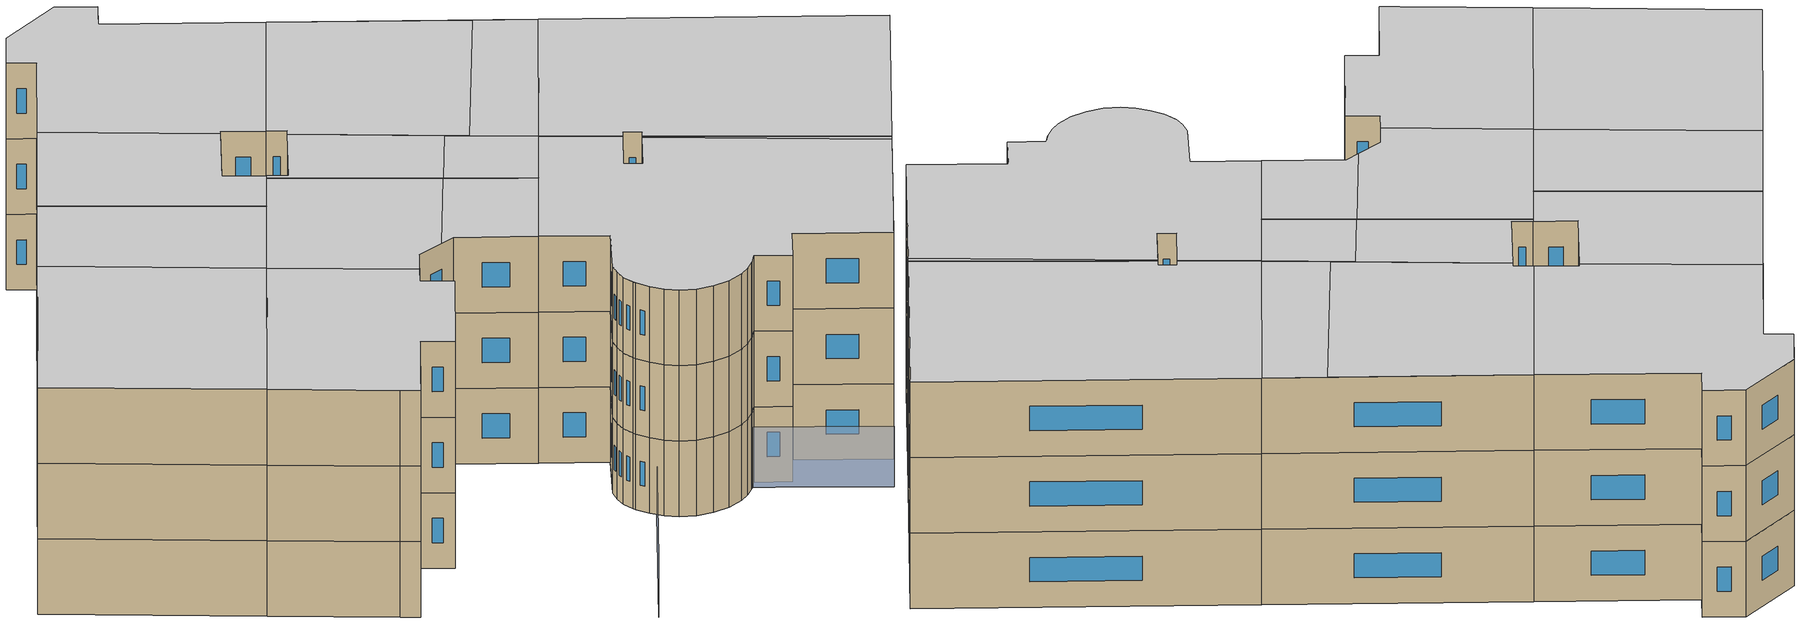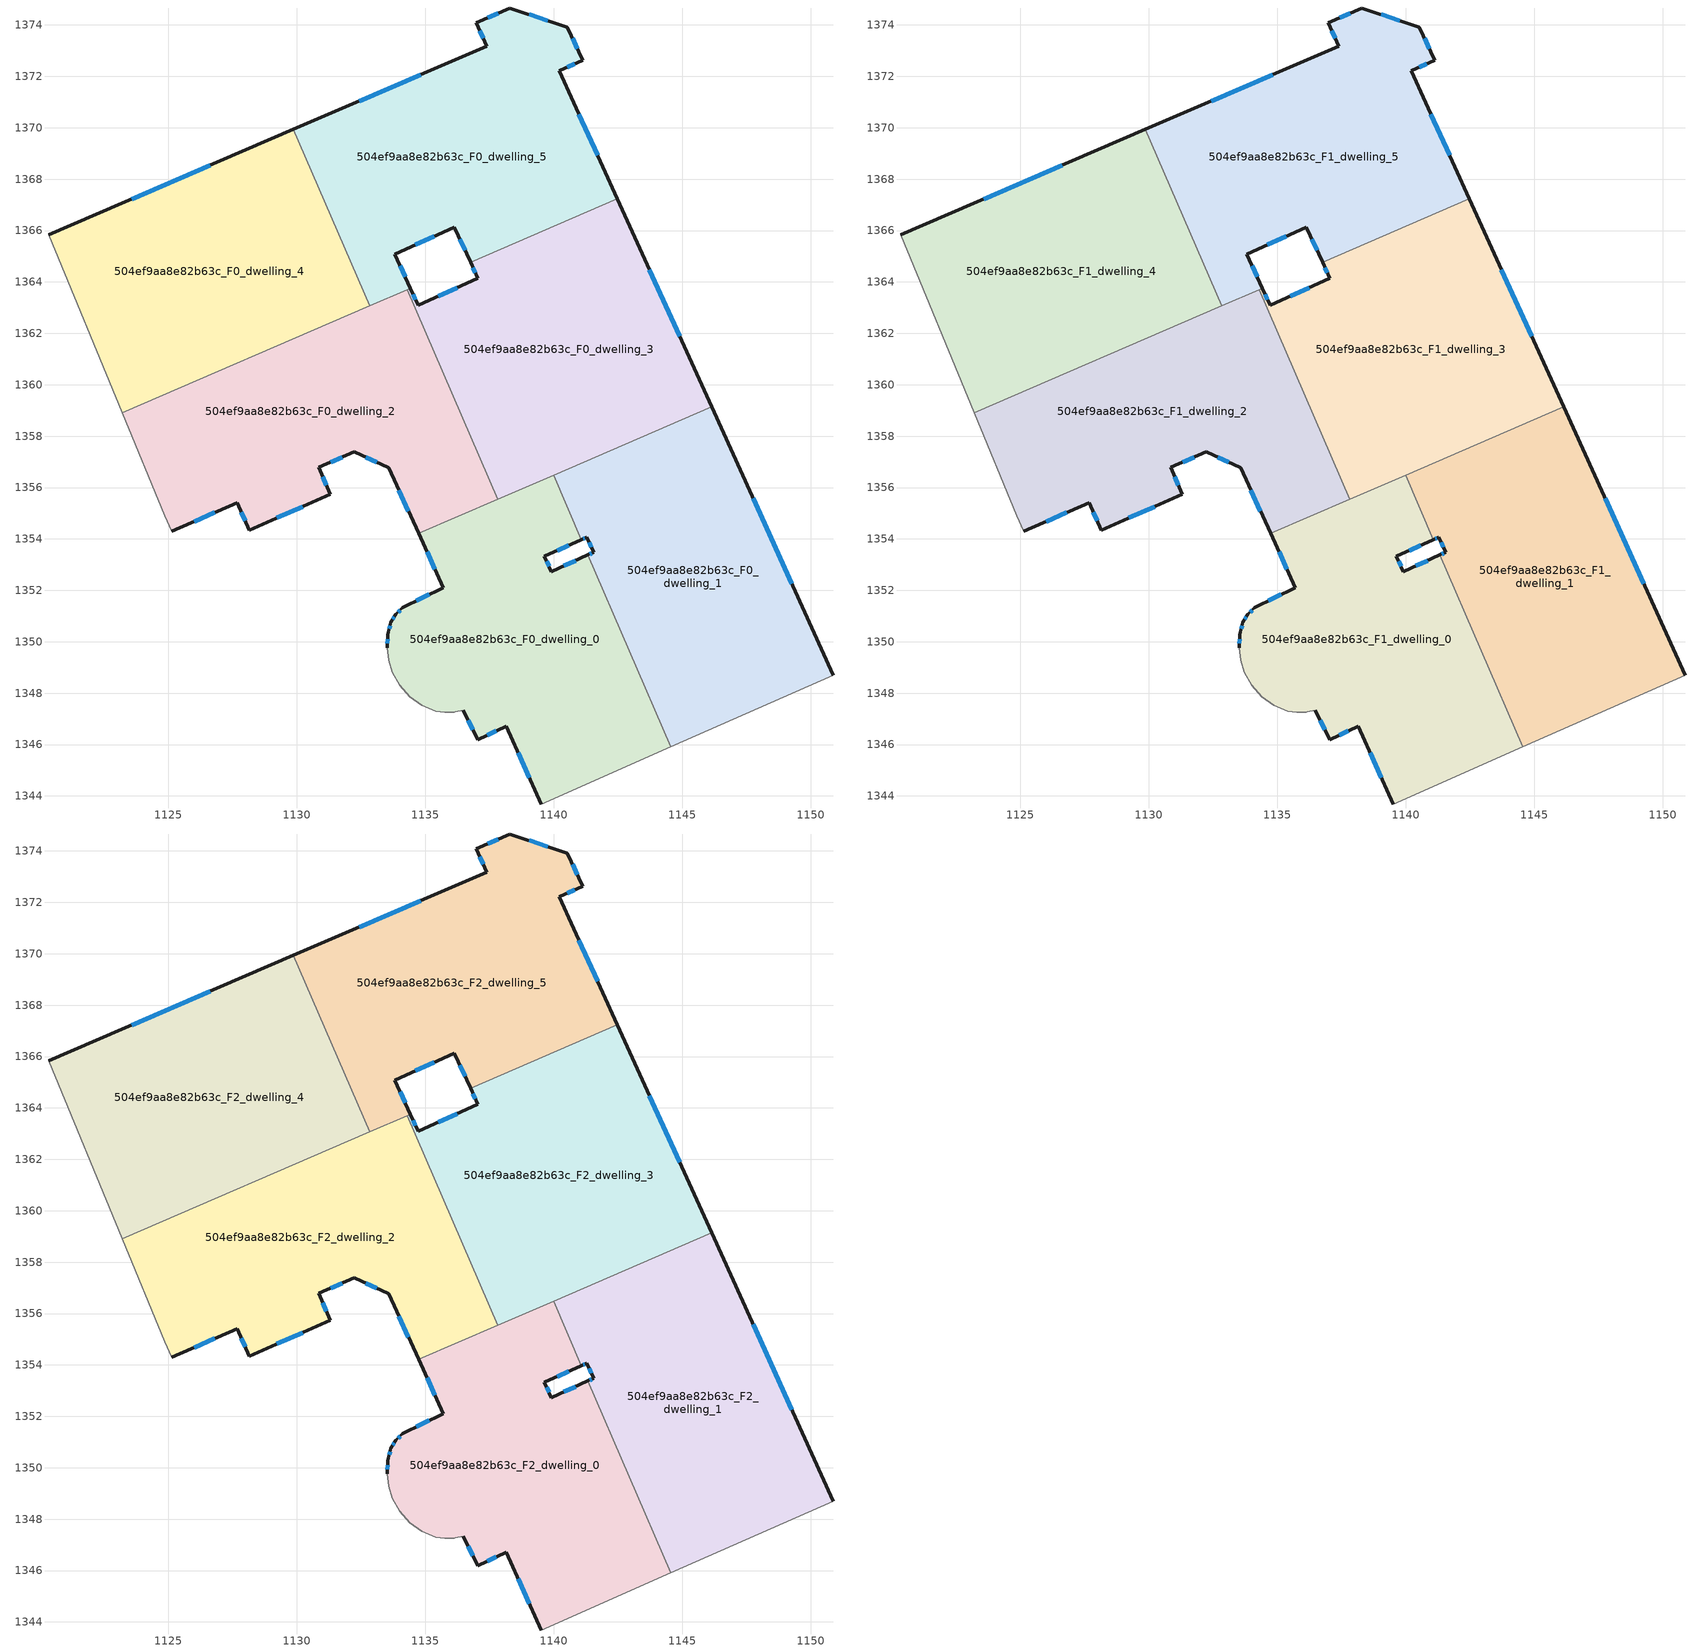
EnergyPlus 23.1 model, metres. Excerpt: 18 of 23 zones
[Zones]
504ef9aa8e82b63c_F0_dwelling_0
 floor ground (EU_floor_Construction): 1141.08,1353.97 1139.65,1353.33 1139.92,1352.73 1141.34,1353.38 1144.57,1345.91 1139.53,1343.69 1138.15,1346.7 1137.04,1346.19 1136.49,1347.34 1136.17,1347.27 1136.14,1347.26 1135.77,1347.25 1135.41,1347.3 1134.88,1347.53 1134.41,1347.87 1134.02,1348.3 1133.73,1348.8 1133.59,1349.27 1133.53,1349.77 1133.55,1350.27 1133.57,1350.36 1133.67,1350.76 1133.87,1351.07 1134.11,1351.32 1135.71,1352.11 1134.75,1354.22 1140,1356.49 z0
 wall outside (EU_wall_Construction): 1134.75,1354.22 1135.71,1352.11 1134.11,1351.32 1133.87,1351.07 1133.67,1350.76 1133.57,1350.36 1133.55,1350.27 1133.53,1349.77 / 1141.34,1353.38 1139.92,1352.73 1139.65,1353.33 1141.08,1353.97 / 1136.49,1347.34 1137.04,1346.19 1138.15,1346.7 1139.53,1343.69 z0:3
 wall to 504ef9aa8e82b63c_F0_dwelling_1 (EU_wall_Construction): 1141.08,1353.97 1140,1356.49 / 1144.57,1345.91 1141.34,1353.38 z0:3
 wall adiabatic (EU_wall_Construction): 1139.53,1343.69 1144.57,1345.91 / 1133.53,1349.77 1133.59,1349.27 1133.73,1348.8 1134.02,1348.3 1134.41,1347.87 1134.88,1347.53 1135.41,1347.3 1135.77,1347.25 1136.14,1347.26 1136.17,1347.27 1136.49,1347.34 z0:3
 wall to 504ef9aa8e82b63c_F0_dwelling_2 (EU_wall_Construction): 1137.82,1355.54 1134.75,1354.22 z0:3
 wall to 504ef9aa8e82b63c_F0_dwelling_3 (EU_wall_Construction): 1140,1356.48 1137.82,1355.54 z0:3
 window (EU_Window_Construction): 1135.08,1353.5 1135.38,1352.83 / 1140.14,1353.55 1140.6,1353.75 / 1139.83,1352.93 1139.74,1353.12 / 1140.86,1353.16 1140.4,1352.95 / 1138.62,1345.68 1139.06,1344.71 / 1137.42,1346.37 1137.77,1346.53 / 1136.68,1346.95 1136.85,1346.58 / 1133.54,1350.1 1133.54,1349.94 / 1133.64,1350.63 1133.61,1350.5 / 1133.8,1350.96 1133.74,1350.87 / 1134.03,1351.23 1133.95,1351.15 / 1135.17,1351.84 1134.66,1351.59 z1.02:1.98
504ef9aa8e82b63c_F0_dwelling_1
 floor ground (EU_floor_Construction): 1146.15,1359.14 1150.89,1348.69 1144.57,1345.91 1141.34,1353.38 1141.56,1353.48 1141.29,1354.07 1141.08,1353.97 1140,1356.49 z0
 wall outside (EU_wall_Construction): 1141.08,1353.97 1141.29,1354.07 1141.56,1353.48 1141.34,1353.38 / 1150.89,1348.69 1146.15,1359.14 z0:3
 wall adiabatic (EU_wall_Construction): 1144.57,1345.91 1150.89,1348.69 z0:3
 wall to 504ef9aa8e82b63c_F0_dwelling_3 (EU_wall_Construction): 1146.15,1359.14 1140,1356.49 z0:3
 window (EU_Window_Construction): 1141.49,1353.45 1141.42,1353.41 / 1141.39,1353.87 1141.47,1353.68 / 1141.16,1354 1141.22,1354.03 / 1149.27,1352.25 1147.76,1355.59 z1.02:1.98
504ef9aa8e82b63c_F0_dwelling_2
 floor ground (EU_floor_Construction): 1134.3,1363.7 1137.82,1355.54 1134.75,1354.22 1133.59,1356.77 1132.24,1357.39 1130.86,1356.78 1131.32,1355.73 1128.15,1354.35 1127.69,1355.41 1125.14,1354.29 1124.87,1354.9 1123.21,1358.91 z0
 wall outside (EU_wall_Construction): 1125.14,1354.29 1127.69,1355.41 1128.15,1354.35 1131.32,1355.73 1130.86,1356.78 1132.24,1357.39 1133.59,1356.77 1134.75,1354.22 z0:3
 wall adiabatic (EU_wall_Construction): 1123.21,1358.91 1124.87,1354.9 1125.14,1354.29 z0:3
 wall to 504ef9aa8e82b63c_F0_dwelling_3 (EU_wall_Construction): 1137.82,1355.54 1134.3,1363.7 z0:3
 wall to 504ef9aa8e82b63c_F0_dwelling_4 (EU_wall_Construction): 1132.84,1363.07 1123.21,1358.91 z0:3
 wall to 504ef9aa8e82b63c_F0_dwelling_5 (EU_wall_Construction): 1134.3,1363.7 1132.84,1363.07 z0:3
 window (EU_Window_Construction): 1129.23,1354.82 1130.24,1355.26 / 1127.85,1355.05 1128,1354.71 / 1126.01,1354.67 1126.83,1355.03 / 1133.98,1355.9 1134.35,1355.09 / 1132.7,1357.18 1133.13,1356.98 / 1131.33,1356.99 1131.77,1357.18 / 1131.16,1356.09 1131.01,1356.43 z1.02:1.98
504ef9aa8e82b63c_F0_dwelling_3
 floor ground (EU_floor_Construction): 1142.48,1367.23 1146.15,1359.14 1137.82,1355.54 1134.3,1363.7 1134.43,1363.75 1134.73,1363.09 1137.05,1364.14 1136.77,1364.76 z0
 wall outside (EU_wall_Construction): 1136.77,1364.76 1137.05,1364.14 1134.73,1363.09 1134.43,1363.75 / 1146.15,1359.14 1142.48,1367.23 z0:3
 wall to 504ef9aa8e82b63c_F0_dwelling_5 (EU_wall_Construction): 1142.48,1367.23 1136.77,1364.76 / 1134.43,1363.75 1134.3,1363.7 z0:3
 window (EU_Window_Construction): 1136.26,1363.78 1135.52,1363.45 / 1136.86,1364.55 1136.95,1364.35 / 1144.9,1361.89 1143.73,1364.48 / 1134.63,1363.31 1134.53,1363.53 z1.02:1.98
504ef9aa8e82b63c_F0_dwelling_4
 floor ground (EU_floor_Construction): 1129.88,1369.93 1132.84,1363.07 1123.21,1358.91 1120.35,1365.83 z0
 wall outside (EU_wall_Construction): 1129.88,1369.93 1120.35,1365.83 z0:3
 wall to 504ef9aa8e82b63c_F0_dwelling_5 (EU_wall_Construction): 1132.84,1363.07 1129.88,1369.93 z0:3
 wall adiabatic (EU_wall_Construction): 1120.35,1365.83 1123.21,1358.91 z0:3
 window (EU_Window_Construction): 1126.64,1368.54 1123.59,1367.23 z1.02:1.98
504ef9aa8e82b63c_F0_dwelling_5
 floor ground (EU_floor_Construction): 1140.54,1373.92 1141.13,1372.63 1140.22,1372.21 1142.48,1367.23 1136.77,1364.76 1136.15,1366.13 1133.82,1365.08 1134.43,1363.75 1132.84,1363.07 1129.88,1369.93 1137.39,1373.17 1136.99,1374.09 1138.3,1374.66 z0
 wall outside (EU_wall_Construction): 1142.48,1367.23 1140.22,1372.21 1141.13,1372.63 1140.54,1373.92 1138.3,1374.66 1136.99,1374.09 1137.39,1373.17 1129.88,1369.93 / 1134.43,1363.75 1133.82,1365.08 1136.15,1366.13 1136.77,1364.76 z0:3
 window (EU_Window_Construction): 1139.78,1374.17 1139.06,1374.41 / 1140.93,1373.07 1140.74,1373.48 / 1140.53,1372.36 1140.82,1372.49 / 1141.71,1368.92 1140.99,1370.52 / 1136.36,1365.67 1136.56,1365.23 / 1134.61,1365.44 1135.36,1365.78 / 1134.22,1364.2 1134.03,1364.63 / 1134.84,1372.07 1132.43,1371.04 / 1137.13,1373.78 1137.25,1373.48 / 1137.85,1374.47 1137.43,1374.28 z1.02:1.98
504ef9aa8e82b63c_F1_dwelling_0
 floor to 504ef9aa8e82b63c_F0_dwelling_0 (EU_floor_Construction): 1141.08,1353.97 1139.65,1353.33 1139.92,1352.73 1141.34,1353.38 1144.57,1345.91 1139.53,1343.69 1138.15,1346.7 1137.04,1346.19 1136.49,1347.34 1136.17,1347.27 1136.14,1347.26 1135.77,1347.25 1135.41,1347.3 1134.88,1347.53 1134.41,1347.87 1134.02,1348.3 1133.73,1348.8 1133.59,1349.27 1133.53,1349.77 1133.55,1350.27 1133.57,1350.36 1133.67,1350.76 1133.87,1351.07 1134.11,1351.32 1135.71,1352.11 1134.75,1354.22 1140,1356.49 z3
 wall outside (EU_wall_Construction): 1134.75,1354.22 1135.71,1352.11 1134.11,1351.32 1133.87,1351.07 1133.67,1350.76 1133.57,1350.36 1133.55,1350.27 1133.53,1349.77 / 1141.34,1353.38 1139.92,1352.73 1139.65,1353.33 1141.08,1353.97 / 1136.49,1347.34 1137.04,1346.19 1138.15,1346.7 1139.53,1343.69 z3:6
 wall to 504ef9aa8e82b63c_F1_dwelling_1 (EU_wall_Construction): 1141.08,1353.97 1140,1356.49 / 1144.57,1345.91 1141.34,1353.38 z3:6
 wall adiabatic (EU_wall_Construction): 1139.53,1343.69 1144.57,1345.91 / 1133.53,1349.77 1133.59,1349.27 1133.73,1348.8 1134.02,1348.3 1134.41,1347.87 1134.88,1347.53 1135.41,1347.3 1135.77,1347.25 1136.14,1347.26 1136.17,1347.27 1136.49,1347.34 z3:6
 wall to 504ef9aa8e82b63c_F1_dwelling_2 (EU_wall_Construction): 1137.82,1355.54 1134.75,1354.22 z3:6
 wall to 504ef9aa8e82b63c_F1_dwelling_3 (EU_wall_Construction): 1140,1356.48 1137.82,1355.54 z3:6
 window (EU_Window_Construction): 1135.08,1353.5 1135.38,1352.83 / 1140.14,1353.55 1140.6,1353.75 / 1139.83,1352.93 1139.74,1353.12 / 1140.86,1353.16 1140.4,1352.95 / 1138.62,1345.68 1139.06,1344.71 / 1137.42,1346.37 1137.77,1346.53 / 1136.68,1346.95 1136.85,1346.58 / 1133.54,1350.1 1133.54,1349.94 / 1133.64,1350.63 1133.61,1350.5 / 1133.8,1350.96 1133.74,1350.87 / 1134.03,1351.23 1133.95,1351.15 / 1135.17,1351.84 1134.66,1351.59 z4.02:4.98
504ef9aa8e82b63c_F1_dwelling_1
 floor to 504ef9aa8e82b63c_F0_dwelling_1 (EU_floor_Construction): 1146.15,1359.14 1150.89,1348.69 1144.57,1345.91 1141.34,1353.38 1141.56,1353.48 1141.29,1354.07 1141.08,1353.97 1140,1356.49 z3
 wall outside (EU_wall_Construction): 1141.08,1353.97 1141.29,1354.07 1141.56,1353.48 1141.34,1353.38 / 1150.89,1348.69 1146.15,1359.14 z3:6
 wall adiabatic (EU_wall_Construction): 1144.57,1345.91 1150.89,1348.69 z3:6
 wall to 504ef9aa8e82b63c_F1_dwelling_3 (EU_wall_Construction): 1146.15,1359.14 1140,1356.49 z3:6
 window (EU_Window_Construction): 1141.49,1353.45 1141.42,1353.41 / 1141.39,1353.87 1141.47,1353.68 / 1141.16,1354 1141.22,1354.03 / 1149.27,1352.25 1147.76,1355.59 z4.02:4.98
504ef9aa8e82b63c_F1_dwelling_2
 floor to 504ef9aa8e82b63c_F0_dwelling_2 (EU_floor_Construction): 1134.3,1363.7 1137.82,1355.54 1134.75,1354.22 1133.59,1356.77 1132.24,1357.39 1130.86,1356.78 1131.32,1355.73 1128.15,1354.35 1127.69,1355.41 1125.14,1354.29 1124.87,1354.9 1123.21,1358.91 z3
 wall outside (EU_wall_Construction): 1125.14,1354.29 1127.69,1355.41 1128.15,1354.35 1131.32,1355.73 1130.86,1356.78 1132.24,1357.39 1133.59,1356.77 1134.75,1354.22 z3:6
 wall adiabatic (EU_wall_Construction): 1123.21,1358.91 1124.87,1354.9 1125.14,1354.29 z3:6
 wall to 504ef9aa8e82b63c_F1_dwelling_3 (EU_wall_Construction): 1137.82,1355.54 1134.3,1363.7 z3:6
 wall to 504ef9aa8e82b63c_F1_dwelling_4 (EU_wall_Construction): 1132.84,1363.07 1123.21,1358.91 z3:6
 wall to 504ef9aa8e82b63c_F1_dwelling_5 (EU_wall_Construction): 1134.3,1363.7 1132.84,1363.07 z3:6
 window (EU_Window_Construction): 1129.23,1354.82 1130.24,1355.26 / 1127.85,1355.05 1128,1354.71 / 1126.01,1354.67 1126.83,1355.03 / 1133.98,1355.9 1134.35,1355.09 / 1132.7,1357.18 1133.13,1356.98 / 1131.33,1356.99 1131.77,1357.18 / 1131.16,1356.09 1131.01,1356.43 z4.02:4.98
504ef9aa8e82b63c_F1_dwelling_3
 floor to 504ef9aa8e82b63c_F0_dwelling_3 (EU_floor_Construction): 1142.48,1367.23 1146.15,1359.14 1137.82,1355.54 1134.3,1363.7 1134.43,1363.75 1134.73,1363.09 1137.05,1364.14 1136.77,1364.76 z3
 wall outside (EU_wall_Construction): 1136.77,1364.76 1137.05,1364.14 1134.73,1363.09 1134.43,1363.75 / 1146.15,1359.14 1142.48,1367.23 z3:6
 wall to 504ef9aa8e82b63c_F1_dwelling_5 (EU_wall_Construction): 1142.48,1367.23 1136.77,1364.76 / 1134.43,1363.75 1134.3,1363.7 z3:6
 window (EU_Window_Construction): 1136.26,1363.78 1135.52,1363.45 / 1136.86,1364.55 1136.95,1364.35 / 1144.9,1361.89 1143.73,1364.48 / 1134.63,1363.31 1134.53,1363.53 z4.02:4.98
504ef9aa8e82b63c_F1_dwelling_4
 floor to 504ef9aa8e82b63c_F0_dwelling_4 (EU_floor_Construction): 1129.88,1369.93 1132.84,1363.07 1123.21,1358.91 1120.35,1365.83 z3
 wall outside (EU_wall_Construction): 1129.88,1369.93 1120.35,1365.83 z3:6
 wall to 504ef9aa8e82b63c_F1_dwelling_5 (EU_wall_Construction): 1132.84,1363.07 1129.88,1369.93 z3:6
 wall adiabatic (EU_wall_Construction): 1120.35,1365.83 1123.21,1358.91 z3:6
 window (EU_Window_Construction): 1126.64,1368.54 1123.59,1367.23 z4.02:4.98
504ef9aa8e82b63c_F1_dwelling_5
 floor to 504ef9aa8e82b63c_F0_dwelling_5 (EU_floor_Construction): 1140.54,1373.92 1141.13,1372.63 1140.22,1372.21 1142.48,1367.23 1136.77,1364.76 1136.15,1366.13 1133.82,1365.08 1134.43,1363.75 1132.84,1363.07 1129.88,1369.93 1137.39,1373.17 1136.99,1374.09 1138.3,1374.66 z3
 wall outside (EU_wall_Construction): 1142.48,1367.23 1140.22,1372.21 1141.13,1372.63 1140.54,1373.92 1138.3,1374.66 1136.99,1374.09 1137.39,1373.17 1129.88,1369.93 / 1134.43,1363.75 1133.82,1365.08 1136.15,1366.13 1136.77,1364.76 z3:6
 window (EU_Window_Construction): 1139.78,1374.17 1139.06,1374.41 / 1140.93,1373.07 1140.74,1373.48 / 1140.53,1372.36 1140.82,1372.49 / 1141.71,1368.92 1140.99,1370.52 / 1136.36,1365.67 1136.56,1365.23 / 1134.61,1365.44 1135.36,1365.78 / 1134.22,1364.2 1134.03,1364.63 / 1134.84,1372.07 1132.43,1371.04 / 1137.13,1373.78 1137.25,1373.48 / 1137.85,1374.47 1137.43,1374.28 z4.02:4.98
504ef9aa8e82b63c_F2_dwelling_0
 floor to 504ef9aa8e82b63c_F1_dwelling_0 (EU_floor_Construction): 1141.08,1353.97 1139.65,1353.33 1139.92,1352.73 1141.34,1353.38 1144.57,1345.91 1139.53,1343.69 1138.15,1346.7 1137.04,1346.19 1136.49,1347.34 1136.17,1347.27 1136.14,1347.26 1135.77,1347.25 1135.41,1347.3 1134.88,1347.53 1134.41,1347.87 1134.02,1348.3 1133.73,1348.8 1133.59,1349.27 1133.53,1349.77 1133.55,1350.27 1133.57,1350.36 1133.67,1350.76 1133.87,1351.07 1134.11,1351.32 1135.71,1352.11 1134.75,1354.22 1140,1356.49 z6
 wall outside (EU_wall_Construction): 1134.75,1354.22 1135.71,1352.11 1134.11,1351.32 1133.87,1351.07 1133.67,1350.76 1133.57,1350.36 1133.55,1350.27 1133.53,1349.77 / 1141.34,1353.38 1139.92,1352.73 1139.65,1353.33 1141.08,1353.97 / 1136.49,1347.34 1137.04,1346.19 1138.15,1346.7 1139.53,1343.69 z6:9
 wall to 504ef9aa8e82b63c_F2_dwelling_1 (EU_wall_Construction): 1141.08,1353.97 1140,1356.49 / 1144.57,1345.91 1141.34,1353.38 z6:9
 wall adiabatic (EU_wall_Construction): 1139.53,1343.69 1144.57,1345.91 / 1133.53,1349.77 1133.59,1349.27 1133.73,1348.8 1134.02,1348.3 1134.41,1347.87 1134.88,1347.53 1135.41,1347.3 1135.77,1347.25 1136.14,1347.26 1136.17,1347.27 1136.49,1347.34 z6:9
 wall to 504ef9aa8e82b63c_F2_dwelling_2 (EU_wall_Construction): 1137.82,1355.54 1134.75,1354.22 z6:9
 wall to 504ef9aa8e82b63c_F2_dwelling_3 (EU_wall_Construction): 1140,1356.48 1137.82,1355.54 z6:9
 window (EU_Window_Construction): 1135.08,1353.5 1135.38,1352.83 / 1140.14,1353.55 1140.6,1353.75 / 1139.83,1352.93 1139.74,1353.12 / 1140.86,1353.16 1140.4,1352.95 / 1138.62,1345.68 1139.06,1344.71 / 1137.42,1346.37 1137.77,1346.53 / 1136.68,1346.95 1136.85,1346.58 / 1133.54,1350.1 1133.54,1349.94 / 1133.64,1350.63 1133.61,1350.5 / 1133.8,1350.96 1133.74,1350.87 / 1134.03,1351.23 1133.95,1351.15 / 1135.17,1351.84 1134.66,1351.59 z7.02:7.98
 ceiling to 504ef9aa8e82b63c_F3_dwelling_2 (EU_floor_Construction): 1144.41,1345.84 1141.3,1353.36 1139.92,1352.73 1139.65,1353.33 1141.05,1353.96 1140.24,1355.94 1140,1356.49 1134.75,1354.22 1135.71,1352.11 1134.11,1351.32 1133.87,1351.07 1133.67,1350.76 1133.55,1350.27 1133.53,1349.77 1133.59,1349.27 1133.73,1348.8 1134.02,1348.3 1134.41,1347.87 1134.88,1347.53 1135.41,1347.3 1135.77,1347.25 1136.14,1347.26 1136.17,1347.27 1136.49,1347.34 1137.04,1346.19 1138.15,1346.7 1139.53,1343.69 z9
 ceiling to 504ef9aa8e82b63c_F3_dwelling_0 (EU_floor_Construction): 1141.08,1353.97 1140.24,1355.92 1141.05,1353.96 z9; 1144.57,1345.91 1141.34,1353.38 1141.3,1353.36 1144.41,1345.84 z9
504ef9aa8e82b63c_F2_dwelling_1
 floor to 504ef9aa8e82b63c_F1_dwelling_1 (EU_floor_Construction): 1146.15,1359.14 1150.89,1348.69 1144.57,1345.91 1141.34,1353.38 1141.56,1353.48 1141.29,1354.07 1141.08,1353.97 1140,1356.49 z6
 wall outside (EU_wall_Construction): 1141.08,1353.97 1141.29,1354.07 1141.56,1353.48 1141.34,1353.38 / 1150.89,1348.69 1146.15,1359.14 z6:9
 wall adiabatic (EU_wall_Construction): 1144.57,1345.91 1150.89,1348.69 z6:9
 wall to 504ef9aa8e82b63c_F2_dwelling_3 (EU_wall_Construction): 1146.15,1359.14 1140,1356.49 z6:9
 window (EU_Window_Construction): 1141.49,1353.45 1141.42,1353.41 / 1141.39,1353.87 1141.47,1353.68 / 1141.16,1354 1141.22,1354.03 / 1149.27,1352.25 1147.76,1355.59 z7.02:7.98
 ceiling to 504ef9aa8e82b63c_F3_dwelling_0 (EU_floor_Construction): 1150.89,1348.69 1146.15,1359.14 1140.01,1356.49 1140.24,1355.92 1141.08,1353.97 1141.29,1354.07 1141.56,1353.48 1141.34,1353.38 1144.57,1345.91 z9
504ef9aa8e82b63c_F2_dwelling_2
 floor to 504ef9aa8e82b63c_F1_dwelling_2 (EU_floor_Construction): 1134.3,1363.7 1137.82,1355.54 1134.75,1354.22 1133.59,1356.77 1132.24,1357.39 1130.86,1356.78 1131.32,1355.73 1128.15,1354.35 1127.69,1355.41 1125.14,1354.29 1124.87,1354.9 1123.21,1358.91 z6
 wall outside (EU_wall_Construction): 1125.14,1354.29 1127.69,1355.41 1128.15,1354.35 1131.32,1355.73 1130.86,1356.78 1132.24,1357.39 1133.59,1356.77 1134.75,1354.22 z6:9
 wall adiabatic (EU_wall_Construction): 1123.21,1358.91 1124.87,1354.9 1125.14,1354.29 z6:9
 wall to 504ef9aa8e82b63c_F2_dwelling_3 (EU_wall_Construction): 1137.82,1355.54 1134.3,1363.7 z6:9
 wall to 504ef9aa8e82b63c_F2_dwelling_4 (EU_wall_Construction): 1132.84,1363.07 1123.21,1358.91 z6:9
 wall to 504ef9aa8e82b63c_F2_dwelling_5 (EU_wall_Construction): 1134.3,1363.7 1132.84,1363.07 z6:9
 window (EU_Window_Construction): 1129.23,1354.82 1130.24,1355.26 / 1127.85,1355.05 1128,1354.71 / 1126.01,1354.67 1126.83,1355.03 / 1133.98,1355.9 1134.35,1355.09 / 1132.7,1357.18 1133.13,1356.98 / 1131.33,1356.99 1131.77,1357.18 / 1131.16,1356.09 1131.01,1356.43 z7.02:7.98
 ceiling to 504ef9aa8e82b63c_F3_dwelling_4 (EU_floor_Construction): 1131.32,1355.73 1130.86,1356.78 1131.48,1357.06 1129.58,1361.66 1123.22,1358.91 1124.87,1354.9 1125.14,1354.29 1127.69,1355.41 1128.15,1354.35 z9
 ceiling to 504ef9aa8e82b63c_F3_dwelling_2 (EU_floor_Construction): 1137.82,1355.54 1136.59,1358.4 1133.14,1356.98 1133.59,1356.77 1134.75,1354.22 z9
 ceiling to 504ef9aa8e82b63c_F3_dwelling_3 (EU_floor_Construction): 1136.59,1358.4 1134.3,1363.69 1129.58,1361.66 1131.48,1357.06 1132.24,1357.39 1133.14,1356.98 z9
504ef9aa8e82b63c_F2_dwelling_3
 floor to 504ef9aa8e82b63c_F1_dwelling_3 (EU_floor_Construction): 1142.48,1367.23 1146.15,1359.14 1137.82,1355.54 1134.3,1363.7 1134.43,1363.75 1134.73,1363.09 1137.05,1364.14 1136.77,1364.76 z6
 wall outside (EU_wall_Construction): 1136.77,1364.76 1137.05,1364.14 1134.73,1363.09 1134.43,1363.75 / 1146.15,1359.14 1142.48,1367.23 z6:9
 wall to 504ef9aa8e82b63c_F2_dwelling_5 (EU_wall_Construction): 1142.48,1367.23 1136.77,1364.76 / 1134.43,1363.75 1134.3,1363.7 z6:9
 window (EU_Window_Construction): 1136.26,1363.78 1135.52,1363.45 / 1136.86,1364.55 1136.95,1364.35 / 1144.9,1361.89 1143.73,1364.48 / 1134.63,1363.31 1134.53,1363.53 z7.02:7.98
 ceiling to 504ef9aa8e82b63c_F3_dwelling_3 (EU_floor_Construction): 1138.83,1359.33 1136.88,1364.06 1134.73,1363.09 1134.43,1363.75 1134.3,1363.7 1136.59,1358.4 z9
 ceiling to 504ef9aa8e82b63c_F3_dwelling_1 (EU_floor_Construction): 1145.26,1361.11 1142.48,1367.23 1136.77,1364.76 1137.05,1364.14 1136.88,1364.06 1139.14,1358.58 z9
 ceiling to 504ef9aa8e82b63c_F3_dwelling_2 (EU_floor_Construction): 1140,1356.49 1138.83,1359.33 1136.59,1358.4 1137.82,1355.54 z9
 ceiling to 504ef9aa8e82b63c_F3_dwelling_0 (EU_floor_Construction): 1146.15,1359.14 1145.26,1361.11 1139.14,1358.58 1140.01,1356.49 z9
504ef9aa8e82b63c_F2_dwelling_4
 floor to 504ef9aa8e82b63c_F1_dwelling_4 (EU_floor_Construction): 1129.88,1369.93 1132.84,1363.07 1123.21,1358.91 1120.35,1365.83 z6
 wall outside (EU_wall_Construction): 1129.88,1369.93 1120.35,1365.83 z6:9
 wall to 504ef9aa8e82b63c_F2_dwelling_5 (EU_wall_Construction): 1132.84,1363.07 1129.88,1369.93 z6:9
 wall adiabatic (EU_wall_Construction): 1120.35,1365.83 1123.21,1358.91 z6:9
 window (EU_Window_Construction): 1126.64,1368.54 1123.59,1367.23 z7.02:7.98
 ceiling to 504ef9aa8e82b63c_F3_dwelling_4 (EU_floor_Construction): 1129.58,1361.66 1126.72,1368.58 1120.35,1365.83 1123.22,1358.91 z9
 ceiling to 504ef9aa8e82b63c_F3_dwelling_3 (EU_floor_Construction): 1132.84,1363.07 1129.88,1369.93 1126.72,1368.58 1129.58,1361.66 z9
504ef9aa8e82b63c_F2_dwelling_5
 floor to 504ef9aa8e82b63c_F1_dwelling_5 (EU_floor_Construction): 1140.54,1373.92 1141.13,1372.63 1140.22,1372.21 1142.48,1367.23 1136.77,1364.76 1136.15,1366.13 1133.82,1365.08 1134.43,1363.75 1132.84,1363.07 1129.88,1369.93 1137.39,1373.17 1136.99,1374.09 1138.3,1374.66 z6
 wall outside (EU_wall_Construction): 1142.48,1367.23 1140.22,1372.21 1141.13,1372.63 1140.54,1373.92 1138.3,1374.66 1136.99,1374.09 1137.39,1373.17 1129.88,1369.93 / 1134.43,1363.75 1133.82,1365.08 1136.15,1366.13 1136.77,1364.76 z6:9
 window (EU_Window_Construction): 1139.78,1374.17 1139.06,1374.41 / 1140.93,1373.07 1140.74,1373.48 / 1140.53,1372.36 1140.82,1372.49 / 1141.71,1368.92 1140.99,1370.52 / 1136.36,1365.67 1136.56,1365.23 / 1134.61,1365.44 1135.36,1365.78 / 1134.22,1364.2 1134.03,1364.63 / 1134.84,1372.07 1132.43,1371.04 / 1137.13,1373.78 1137.25,1373.48 / 1137.85,1374.47 1137.43,1374.28 z7.02:7.98
 ceiling to 504ef9aa8e82b63c_F3_dwelling_1 (EU_floor_Construction): 1142.48,1367.23 1140.22,1372.21 1141.13,1372.63 1140.54,1373.92 1138.3,1374.66 1136.99,1374.09 1137.39,1373.17 1133.76,1371.61 1136.04,1366.09 1136.15,1366.13 1136.77,1364.76 z9
 ceiling to 504ef9aa8e82b63c_F3_dwelling_3 (EU_floor_Construction): 1134.43,1363.75 1133.82,1365.08 1136.04,1366.09 1133.76,1371.61 1129.88,1369.93 1132.84,1363.07 z9
shading: 1128.2,1347.15 1134.95,1350.14 / 1134.95,1350.14 1138.09,1343.05 z0:2.4
[Building]
EU S2 Campaign: North Axis=0; Terrain=City; Solar Distribution=FullExterior
[Site:Location]
Vienna: Latitude=48; Longitude=16.5; Time Zone=1; Elevation=183
[SizingPeriod:WeatherFileDays]
AnnualSizingPeriod: Begin Month=1; Begin Day of Month=1; End Month=12; End Day of Month=31; Day of Week for Start Day=Monday; Use Weather File Daylight Saving Period=No; Use Weather File Rain and Snow Indicators=No
[MATERIAL]
EU_InternalMass_Material: Roughness=MediumRough; Thickness=0.1; Conductivity=1; Density=1800; Specific Heat=900; Thermal Absorptance=0.9; Solar Absorptance=0.7; Visible Absorptance=0.7
[MATERIAL:NOMASS] Roughness=MediumRough; Thermal Absorptance=0.9; Solar Absorptance=0.7; Visible Absorptance=0.7
Name | Thermal Resistance
EU_wall_NoMass | 0.942466
EU_floor_NoMass | 0.66527
[WINDOWMATERIAL:SIMPLEGLAZINGSYSTEM]
EU_Window_SimpleGlazing: UFactor=2.03367; Solar Heat Gain Coefficient=0.65; Visible Transmittance=0.65
[CONSTRUCTION]
EU_wall_Construction: EU_wall_NoMass
EU_floor_Construction: EU_floor_NoMass
EU_Window_Construction: EU_Window_SimpleGlazing
EU_InternalMass_Construction: EU_InternalMass_Material
[ZONE] Type=1; Multiplier=1; Ceiling Height=autocalculate; Floor Area=autocalculate; Part of Total Floor Area=Yes
Name | Volume
504ef9aa8e82b63c_F0_dwelling_0; 504ef9aa8e82b63c_F1_dwelling_0; 504ef9aa8e82b63c_F2_dwelling_0 | 234.156
504ef9aa8e82b63c_F0_dwelling_1; 504ef9aa8e82b63c_F1_dwelling_1; 504ef9aa8e82b63c_F2_dwelling_1 | 234.158
504ef9aa8e82b63c_F0_dwelling_2; 504ef9aa8e82b63c_F1_dwelling_2; 504ef9aa8e82b63c_F2_dwelling_2 | 234.164
504ef9aa8e82b63c_F0_dwelling_3; 504ef9aa8e82b63c_F1_dwelling_3; 504ef9aa8e82b63c_F2_dwelling_3 | 234.149
504ef9aa8e82b63c_F0_dwelling_4; 504ef9aa8e82b63c_F1_dwelling_4; 504ef9aa8e82b63c_F2_dwelling_4 | 234.155
504ef9aa8e82b63c_F0_dwelling_5; 504ef9aa8e82b63c_F1_dwelling_5; 504ef9aa8e82b63c_F2_dwelling_5 | 234.13
[INTERNALMASS] Construction=EU_InternalMass_Construction
Name | Zone or ZoneList | Surface Area
504ef9aa8e82b63c_F0_dwelling_0_EU_InternalMass | 504ef9aa8e82b63c_F0_dwelling_0 | 78.0518
504ef9aa8e82b63c_F0_dwelling_1_EU_InternalMass | 504ef9aa8e82b63c_F0_dwelling_1 | 78.0484
504ef9aa8e82b63c_F0_dwelling_2_EU_InternalMass | 504ef9aa8e82b63c_F0_dwelling_2 | 78.0534
504ef9aa8e82b63c_F0_dwelling_3_EU_InternalMass | 504ef9aa8e82b63c_F0_dwelling_3 | 78.0472
504ef9aa8e82b63c_F0_dwelling_4_EU_InternalMass | 504ef9aa8e82b63c_F0_dwelling_4 | 78.0504
504ef9aa8e82b63c_F0_dwelling_5_EU_InternalMass | 504ef9aa8e82b63c_F0_dwelling_5 | 78.0452
504ef9aa8e82b63c_F1_dwelling_0_EU_InternalMass | 504ef9aa8e82b63c_F1_dwelling_0 | 78.0518
504ef9aa8e82b63c_F1_dwelling_1_EU_InternalMass | 504ef9aa8e82b63c_F1_dwelling_1 | 78.0484
504ef9aa8e82b63c_F1_dwelling_2_EU_InternalMass | 504ef9aa8e82b63c_F1_dwelling_2 | 78.0534
504ef9aa8e82b63c_F1_dwelling_3_EU_InternalMass | 504ef9aa8e82b63c_F1_dwelling_3 | 78.0472
504ef9aa8e82b63c_F1_dwelling_4_EU_InternalMass | 504ef9aa8e82b63c_F1_dwelling_4 | 78.0504
504ef9aa8e82b63c_F1_dwelling_5_EU_InternalMass | 504ef9aa8e82b63c_F1_dwelling_5 | 78.0452
504ef9aa8e82b63c_F2_dwelling_0_EU_InternalMass | 504ef9aa8e82b63c_F2_dwelling_0 | 78.0518
504ef9aa8e82b63c_F2_dwelling_1_EU_InternalMass | 504ef9aa8e82b63c_F2_dwelling_1 | 78.0484
504ef9aa8e82b63c_F2_dwelling_2_EU_InternalMass | 504ef9aa8e82b63c_F2_dwelling_2 | 78.0534
504ef9aa8e82b63c_F2_dwelling_3_EU_InternalMass | 504ef9aa8e82b63c_F2_dwelling_3 | 78.0472
504ef9aa8e82b63c_F2_dwelling_4_EU_InternalMass | 504ef9aa8e82b63c_F2_dwelling_4 | 78.0504
504ef9aa8e82b63c_F2_dwelling_5_EU_InternalMass | 504ef9aa8e82b63c_F2_dwelling_5 | 78.0452
[OTHEREQUIPMENT] Fuel Type=Electricity; Design Level Calculation Method=Watts/Area; Power per Zone Floor Area=1; Fraction Latent=0; Fraction Radiant=0; Fraction Lost=0; Carbon Dioxide Generation Rate=0; EndUse Subcategory=EU_Step8_InternalGains
Name | Zone or ZoneList or Space or SpaceList | Schedule
EU_Step8_InternalGain_504ef9aa8e82b63c_F0_dwelling_0_f000 | 504ef9aa8e82b63c_F0_dwelling_0 | EU_Step8_GainSchedule_504ef9aa8e82b63c_F0_dwelling_0_f000
EU_Step8_InternalGain_504ef9aa8e82b63c_F0_dwelling_1_f000 | 504ef9aa8e82b63c_F0_dwelling_1 | EU_Step8_GainSchedule_504ef9aa8e82b63c_F0_dwelling_1_f000
EU_Step8_InternalGain_504ef9aa8e82b63c_F0_dwelling_2_f000 | 504ef9aa8e82b63c_F0_dwelling_2 | EU_Step8_GainSchedule_504ef9aa8e82b63c_F0_dwelling_2_f000
EU_Step8_InternalGain_504ef9aa8e82b63c_F0_dwelling_3_f000 | 504ef9aa8e82b63c_F0_dwelling_3 | EU_Step8_GainSchedule_504ef9aa8e82b63c_F0_dwelling_3_f000
EU_Step8_InternalGain_504ef9aa8e82b63c_F0_dwelling_4_f000 | 504ef9aa8e82b63c_F0_dwelling_4 | EU_Step8_GainSchedule_504ef9aa8e82b63c_F0_dwelling_4_f000
EU_Step8_InternalGain_504ef9aa8e82b63c_F0_dwelling_5_f000 | 504ef9aa8e82b63c_F0_dwelling_5 | EU_Step8_GainSchedule_504ef9aa8e82b63c_F0_dwelling_5_f000
EU_Step8_InternalGain_504ef9aa8e82b63c_F1_dwelling_0_f000 | 504ef9aa8e82b63c_F1_dwelling_0 | EU_Step8_GainSchedule_504ef9aa8e82b63c_F1_dwelling_0_f000
EU_Step8_InternalGain_504ef9aa8e82b63c_F1_dwelling_1_f000 | 504ef9aa8e82b63c_F1_dwelling_1 | EU_Step8_GainSchedule_504ef9aa8e82b63c_F1_dwelling_1_f000
EU_Step8_InternalGain_504ef9aa8e82b63c_F1_dwelling_2_f000 | 504ef9aa8e82b63c_F1_dwelling_2 | EU_Step8_GainSchedule_504ef9aa8e82b63c_F1_dwelling_2_f000
EU_Step8_InternalGain_504ef9aa8e82b63c_F1_dwelling_3_f000 | 504ef9aa8e82b63c_F1_dwelling_3 | EU_Step8_GainSchedule_504ef9aa8e82b63c_F1_dwelling_3_f000
EU_Step8_InternalGain_504ef9aa8e82b63c_F1_dwelling_4_f000 | 504ef9aa8e82b63c_F1_dwelling_4 | EU_Step8_GainSchedule_504ef9aa8e82b63c_F1_dwelling_4_f000
EU_Step8_InternalGain_504ef9aa8e82b63c_F1_dwelling_5_f000 | 504ef9aa8e82b63c_F1_dwelling_5 | EU_Step8_GainSchedule_504ef9aa8e82b63c_F1_dwelling_5_f000
EU_Step8_InternalGain_504ef9aa8e82b63c_F2_dwelling_0_f000 | 504ef9aa8e82b63c_F2_dwelling_0 | EU_Step8_GainSchedule_504ef9aa8e82b63c_F2_dwelling_0_f000
EU_Step8_InternalGain_504ef9aa8e82b63c_F2_dwelling_1_f000 | 504ef9aa8e82b63c_F2_dwelling_1 | EU_Step8_GainSchedule_504ef9aa8e82b63c_F2_dwelling_1_f000
EU_Step8_InternalGain_504ef9aa8e82b63c_F2_dwelling_2_f000 | 504ef9aa8e82b63c_F2_dwelling_2 | EU_Step8_GainSchedule_504ef9aa8e82b63c_F2_dwelling_2_f000
EU_Step8_InternalGain_504ef9aa8e82b63c_F2_dwelling_3_f000 | 504ef9aa8e82b63c_F2_dwelling_3 | EU_Step8_GainSchedule_504ef9aa8e82b63c_F2_dwelling_3_f000
EU_Step8_InternalGain_504ef9aa8e82b63c_F2_dwelling_4_f000 | 504ef9aa8e82b63c_F2_dwelling_4 | EU_Step8_GainSchedule_504ef9aa8e82b63c_F2_dwelling_4_f000
EU_Step8_InternalGain_504ef9aa8e82b63c_F2_dwelling_5_f000 | 504ef9aa8e82b63c_F2_dwelling_5 | EU_Step8_GainSchedule_504ef9aa8e82b63c_F2_dwelling_5_f000
[ZONEVENTILATION:DESIGNFLOWRATE] Schedule=EU_AlwaysOn; Design Flow Rate Calculation Method=AirChanges/Hour; Air Changes per Hour=0.530523; Ventilation Type=Natural; Fan Pressure Rise=0; Fan Total Efficiency=1; Constant Term Coefficient=1; Temperature Term Coefficient=0; Velocity Term Coefficient=0; Velocity Squared Term Coefficient=0; Minimum Indoor Temperature=-100; Maximum Indoor Temperature=100; Delta Temperature=-100; Minimum Outdoor Temperature=-100; Maximum Outdoor Temperature=100; Maximum Wind Speed=40
Name | Zone or ZoneList or Space or SpaceList
EU_ConstantAir_504ef9aa8e82b63c_F0_dwelling_0 | 504ef9aa8e82b63c_F0_dwelling_0
EU_ConstantAir_504ef9aa8e82b63c_F0_dwelling_1 | 504ef9aa8e82b63c_F0_dwelling_1
EU_ConstantAir_504ef9aa8e82b63c_F0_dwelling_2 | 504ef9aa8e82b63c_F0_dwelling_2
EU_ConstantAir_504ef9aa8e82b63c_F0_dwelling_3 | 504ef9aa8e82b63c_F0_dwelling_3
EU_ConstantAir_504ef9aa8e82b63c_F0_dwelling_4 | 504ef9aa8e82b63c_F0_dwelling_4
EU_ConstantAir_504ef9aa8e82b63c_F0_dwelling_5 | 504ef9aa8e82b63c_F0_dwelling_5
EU_ConstantAir_504ef9aa8e82b63c_F1_dwelling_0 | 504ef9aa8e82b63c_F1_dwelling_0
EU_ConstantAir_504ef9aa8e82b63c_F1_dwelling_1 | 504ef9aa8e82b63c_F1_dwelling_1
EU_ConstantAir_504ef9aa8e82b63c_F1_dwelling_2 | 504ef9aa8e82b63c_F1_dwelling_2
EU_ConstantAir_504ef9aa8e82b63c_F1_dwelling_3 | 504ef9aa8e82b63c_F1_dwelling_3
EU_ConstantAir_504ef9aa8e82b63c_F1_dwelling_4 | 504ef9aa8e82b63c_F1_dwelling_4
EU_ConstantAir_504ef9aa8e82b63c_F1_dwelling_5 | 504ef9aa8e82b63c_F1_dwelling_5
EU_ConstantAir_504ef9aa8e82b63c_F2_dwelling_0 | 504ef9aa8e82b63c_F2_dwelling_0
EU_ConstantAir_504ef9aa8e82b63c_F2_dwelling_1 | 504ef9aa8e82b63c_F2_dwelling_1
EU_ConstantAir_504ef9aa8e82b63c_F2_dwelling_2 | 504ef9aa8e82b63c_F2_dwelling_2
EU_ConstantAir_504ef9aa8e82b63c_F2_dwelling_3 | 504ef9aa8e82b63c_F2_dwelling_3
EU_ConstantAir_504ef9aa8e82b63c_F2_dwelling_4 | 504ef9aa8e82b63c_F2_dwelling_4
EU_ConstantAir_504ef9aa8e82b63c_F2_dwelling_5 | 504ef9aa8e82b63c_F2_dwelling_5
[HVACTEMPLATE:THERMOSTAT] Constant Heating Setpoint=20; Constant Cooling Setpoint=50
EU_HeatOnly_504ef9aa8e82b63c_F0_dwelling_0; EU_HeatOnly_504ef9aa8e82b63c_F0_dwelling_1; EU_HeatOnly_504ef9aa8e82b63c_F0_dwelling_2; EU_HeatOnly_504ef9aa8e82b63c_F0_dwelling_3; EU_HeatOnly_504ef9aa8e82b63c_F0_dwelling_4; EU_HeatOnly_504ef9aa8e82b63c_F0_dwelling_5; EU_HeatOnly_504ef9aa8e82b63c_F1_dwelling_0; EU_HeatOnly_504ef9aa8e82b63c_F1_dwelling_1; EU_HeatOnly_504ef9aa8e82b63c_F1_dwelling_2; EU_HeatOnly_504ef9aa8e82b63c_F1_dwelling_3; EU_HeatOnly_504ef9aa8e82b63c_F1_dwelling_4; EU_HeatOnly_504ef9aa8e82b63c_F1_dwelling_5; EU_HeatOnly_504ef9aa8e82b63c_F2_dwelling_0; EU_HeatOnly_504ef9aa8e82b63c_F2_dwelling_1; EU_HeatOnly_504ef9aa8e82b63c_F2_dwelling_2; EU_HeatOnly_504ef9aa8e82b63c_F2_dwelling_3; EU_HeatOnly_504ef9aa8e82b63c_F2_dwelling_4; EU_HeatOnly_504ef9aa8e82b63c_F2_dwelling_5; EU_HeatOnly_504ef9aa8e82b63c_F3_dwelling_0; EU_HeatOnly_504ef9aa8e82b63c_F3_dwelling_1; EU_HeatOnly_504ef9aa8e82b63c_F3_dwelling_2; EU_HeatOnly_504ef9aa8e82b63c_F3_dwelling_3; EU_HeatOnly_504ef9aa8e82b63c_F3_dwelling_4
[HVACTEMPLATE:ZONE:IDEALLOADSAIRSYSTEM] System Availability Schedule=EU_AlwaysOn; Maximum Heating Supply Air Temperature=50; Minimum Cooling Supply Air Temperature=13; Maximum Heating Supply Air Humidity Ratio=0.0156; Minimum Cooling Supply Air Humidity Ratio=0.0077; Heating Limit=NoLimit; Cooling Limit=NoLimit; Heating Availability Schedule=EU_AlwaysOn; Cooling Availability Schedule=EU_CoolingOff; Dehumidification Control Type=ConstantSensibleHeatRatio; Cooling Sensible Heat Ratio=0.7; Dehumidification Setpoint=60; Humidification Control Type=None; Humidification Setpoint=30; Outdoor Air Method=None; Outdoor Air Flow Rate per Person=0.00944; Outdoor Air Flow Rate per Zone Floor Area=0; Outdoor Air Flow Rate per Zone=0; Demand Controlled Ventilation Type=None; Outdoor Air Economizer Type=NoEconomizer; Heat Recovery Type=None; Sensible Heat Recovery Effectiveness=0.7; Latent Heat Recovery Effectiveness=0.65
Name | Template Thermostat
504ef9aa8e82b63c_F0_dwelling_0 | EU_HeatOnly_504ef9aa8e82b63c_F0_dwelling_0
504ef9aa8e82b63c_F0_dwelling_1 | EU_HeatOnly_504ef9aa8e82b63c_F0_dwelling_1
504ef9aa8e82b63c_F0_dwelling_2 | EU_HeatOnly_504ef9aa8e82b63c_F0_dwelling_2
504ef9aa8e82b63c_F0_dwelling_3 | EU_HeatOnly_504ef9aa8e82b63c_F0_dwelling_3
504ef9aa8e82b63c_F0_dwelling_4 | EU_HeatOnly_504ef9aa8e82b63c_F0_dwelling_4
504ef9aa8e82b63c_F0_dwelling_5 | EU_HeatOnly_504ef9aa8e82b63c_F0_dwelling_5
504ef9aa8e82b63c_F1_dwelling_0 | EU_HeatOnly_504ef9aa8e82b63c_F1_dwelling_0
504ef9aa8e82b63c_F1_dwelling_1 | EU_HeatOnly_504ef9aa8e82b63c_F1_dwelling_1
504ef9aa8e82b63c_F1_dwelling_2 | EU_HeatOnly_504ef9aa8e82b63c_F1_dwelling_2
504ef9aa8e82b63c_F1_dwelling_3 | EU_HeatOnly_504ef9aa8e82b63c_F1_dwelling_3
504ef9aa8e82b63c_F1_dwelling_4 | EU_HeatOnly_504ef9aa8e82b63c_F1_dwelling_4
504ef9aa8e82b63c_F1_dwelling_5 | EU_HeatOnly_504ef9aa8e82b63c_F1_dwelling_5
504ef9aa8e82b63c_F2_dwelling_0 | EU_HeatOnly_504ef9aa8e82b63c_F2_dwelling_0
504ef9aa8e82b63c_F2_dwelling_1 | EU_HeatOnly_504ef9aa8e82b63c_F2_dwelling_1
504ef9aa8e82b63c_F2_dwelling_2 | EU_HeatOnly_504ef9aa8e82b63c_F2_dwelling_2
504ef9aa8e82b63c_F2_dwelling_3 | EU_HeatOnly_504ef9aa8e82b63c_F2_dwelling_3
504ef9aa8e82b63c_F2_dwelling_4 | EU_HeatOnly_504ef9aa8e82b63c_F2_dwelling_4
504ef9aa8e82b63c_F2_dwelling_5 | EU_HeatOnly_504ef9aa8e82b63c_F2_dwelling_5
[SIZING:ZONE] Zone Cooling Design Supply Air Temperature Input Method=SupplyAirTemperature; Zone Cooling Design Supply Air Temperature=13; Zone Heating Design Supply Air Temperature Input Method=SupplyAirTemperature; Zone Heating Design Supply Air Temperature=50; Zone Cooling Design Supply Air Humidity Ratio=0.008; Zone Heating Design Supply Air Humidity Ratio=0.008; Cooling Design Air Flow Method=DesignDay; Cooling Design Air Flow Rate=0; Cooling Minimum Air Flow per Zone Floor Area=0.000762; Cooling Minimum Air Flow=0; Cooling Minimum Air Flow Fraction=0.2; Heating Design Air Flow Method=DesignDay; Heating Design Air Flow Rate=0; Heating Maximum Air Flow per Zone Floor Area=0.002032; Heating Maximum Air Flow=0.141576; Heating Maximum Air Flow Fraction=0.3; Account for Dedicated Outdoor Air System=No; Dedicated Outdoor Air System Control Strategy=NeutralSupplyAir; Dedicated Outdoor Air Low Setpoint Temperature for Design=autosize; Dedicated Outdoor Air High Setpoint Temperature for Design=autosize; Zone Load Sizing Method=Sensible Load Only No Latent Load; Zone Latent Cooling Design Supply Air Humidity Ratio Input Method=HumidityRatioDifference; Zone Cooling Design Supply Air Humidity Ratio Difference=0.005; Zone Latent Heating Design Supply Air Humidity Ratio Input Method=HumidityRatioDifference; Zone Humidification Design Supply Air Humidity Ratio Difference=0.005
504ef9aa8e82b63c_F0_dwelling_0; 504ef9aa8e82b63c_F0_dwelling_1; 504ef9aa8e82b63c_F0_dwelling_2; 504ef9aa8e82b63c_F0_dwelling_3; 504ef9aa8e82b63c_F0_dwelling_4; 504ef9aa8e82b63c_F0_dwelling_5; 504ef9aa8e82b63c_F1_dwelling_0; 504ef9aa8e82b63c_F1_dwelling_1; 504ef9aa8e82b63c_F1_dwelling_2; 504ef9aa8e82b63c_F1_dwelling_3; 504ef9aa8e82b63c_F1_dwelling_4; 504ef9aa8e82b63c_F1_dwelling_5; 504ef9aa8e82b63c_F2_dwelling_0; 504ef9aa8e82b63c_F2_dwelling_1; 504ef9aa8e82b63c_F2_dwelling_2; 504ef9aa8e82b63c_F2_dwelling_3; 504ef9aa8e82b63c_F2_dwelling_4; 504ef9aa8e82b63c_F2_dwelling_5
[SCHEDULE:CONSTANT]
Name | Hourly Value
EU_AlwaysOn | 1
EU_CoolingOff | 0
[SCHEDULE:FILE] Column Number=1; Rows to Skip at Top=0; Number of Hours of Data=8760; Column Separator=Comma; Interpolate to Timestep=No; Minutes per Item=60; Adjust Schedule for Daylight Savings=Yes
Name | File
EU_Step8_GainSchedule_504ef9aa8e82b63c_F0_dwelling_0_f000 | ../../schedules/504ef9aa8e82b63c/504ef9aa8e82b63c_F0_dwelling_0_f000_gain.csv
EU_Step8_GainSchedule_504ef9aa8e82b63c_F0_dwelling_1_f000 | ../../schedules/504ef9aa8e82b63c/504ef9aa8e82b63c_F0_dwelling_1_f000_gain.csv
EU_Step8_GainSchedule_504ef9aa8e82b63c_F0_dwelling_2_f000 | ../../schedules/504ef9aa8e82b63c/504ef9aa8e82b63c_F0_dwelling_2_f000_gain.csv
EU_Step8_GainSchedule_504ef9aa8e82b63c_F0_dwelling_3_f000 | ../../schedules/504ef9aa8e82b63c/504ef9aa8e82b63c_F0_dwelling_3_f000_gain.csv
EU_Step8_GainSchedule_504ef9aa8e82b63c_F0_dwelling_4_f000 | ../../schedules/504ef9aa8e82b63c/504ef9aa8e82b63c_F0_dwelling_4_f000_gain.csv
EU_Step8_GainSchedule_504ef9aa8e82b63c_F0_dwelling_5_f000 | ../../schedules/504ef9aa8e82b63c/504ef9aa8e82b63c_F0_dwelling_5_f000_gain.csv
EU_Step8_GainSchedule_504ef9aa8e82b63c_F1_dwelling_0_f000 | ../../schedules/504ef9aa8e82b63c/504ef9aa8e82b63c_F1_dwelling_0_f000_gain.csv
EU_Step8_GainSchedule_504ef9aa8e82b63c_F1_dwelling_1_f000 | ../../schedules/504ef9aa8e82b63c/504ef9aa8e82b63c_F1_dwelling_1_f000_gain.csv
EU_Step8_GainSchedule_504ef9aa8e82b63c_F1_dwelling_2_f000 | ../../schedules/504ef9aa8e82b63c/504ef9aa8e82b63c_F1_dwelling_2_f000_gain.csv
EU_Step8_GainSchedule_504ef9aa8e82b63c_F1_dwelling_3_f000 | ../../schedules/504ef9aa8e82b63c/504ef9aa8e82b63c_F1_dwelling_3_f000_gain.csv
EU_Step8_GainSchedule_504ef9aa8e82b63c_F1_dwelling_4_f000 | ../../schedules/504ef9aa8e82b63c/504ef9aa8e82b63c_F1_dwelling_4_f000_gain.csv
EU_Step8_GainSchedule_504ef9aa8e82b63c_F1_dwelling_5_f000 | ../../schedules/504ef9aa8e82b63c/504ef9aa8e82b63c_F1_dwelling_5_f000_gain.csv
EU_Step8_GainSchedule_504ef9aa8e82b63c_F2_dwelling_0_f000 | ../../schedules/504ef9aa8e82b63c/504ef9aa8e82b63c_F2_dwelling_0_f000_gain.csv
EU_Step8_GainSchedule_504ef9aa8e82b63c_F2_dwelling_1_f000 | ../../schedules/504ef9aa8e82b63c/504ef9aa8e82b63c_F2_dwelling_1_f000_gain.csv
EU_Step8_GainSchedule_504ef9aa8e82b63c_F2_dwelling_2_f000 | ../../schedules/504ef9aa8e82b63c/504ef9aa8e82b63c_F2_dwelling_2_f000_gain.csv
EU_Step8_GainSchedule_504ef9aa8e82b63c_F2_dwelling_3_f000 | ../../schedules/504ef9aa8e82b63c/504ef9aa8e82b63c_F2_dwelling_3_f000_gain.csv
EU_Step8_GainSchedule_504ef9aa8e82b63c_F2_dwelling_4_f000 | ../../schedules/504ef9aa8e82b63c/504ef9aa8e82b63c_F2_dwelling_4_f000_gain.csv
EU_Step8_GainSchedule_504ef9aa8e82b63c_F2_dwelling_5_f000 | ../../schedules/504ef9aa8e82b63c/504ef9aa8e82b63c_F2_dwelling_5_f000_gain.csv
